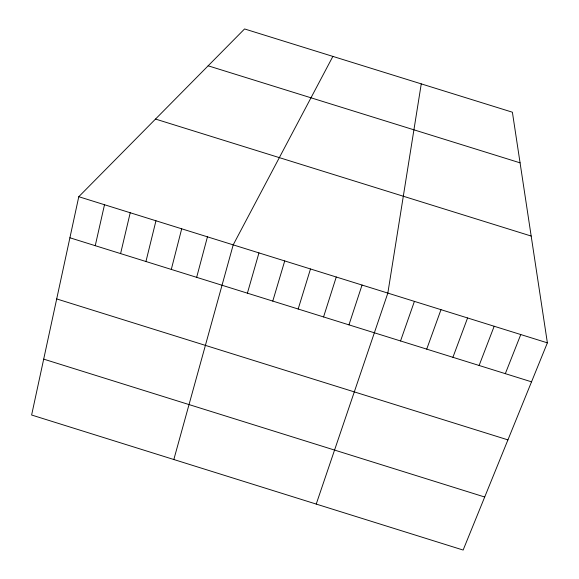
<?xml version="1.0" encoding="UTF-8"?>
<svg xmlns="http://www.w3.org/2000/svg" width="579" height="579" viewBox="0 0 579 579"><rect width="100%" height="100%" fill="white"/><g stroke="black" fill="none" stroke-linecap="round" stroke-linejoin="round"><path stroke-width="0.87" d="M421.259 83.883L387.836 293.09L316.228 504.077M78.78 196.708L31.621 415.02L463.135 550.05L547.379 342.848L512.393 112.21L244.57 28.95L78.78 196.708L547.379 342.848M95.245 245.691L104.502 204.727M120.591 253.595L130.224 212.754M145.944 261.513L155.961 220.78M171.297 269.423L181.697 228.806M196.657 277.334L207.448 236.833M173.83 459.523L233.199 244.866L332.882 56.402M247.399 293.169L258.958 252.9M272.781 301.094L284.723 260.934M298.171 309.012L310.489 268.967M323.56 316.937L336.261 277.008M348.956 324.862L362.049 285.049M400.538 340.959L414.412 301.377M426.723 349.13L440.988 309.671M452.916 357.308L467.579 317.965M479.115 365.479L494.176 326.252M505.322 373.658L520.774 334.553M208.143 65.803L520.08 162.844M155.512 119.064L531.182 236.051M69.907 237.781L531.529 381.836M56.699 298.93L507.935 439.881M43.693 359.132L484.703 497.014"/></g></svg>
